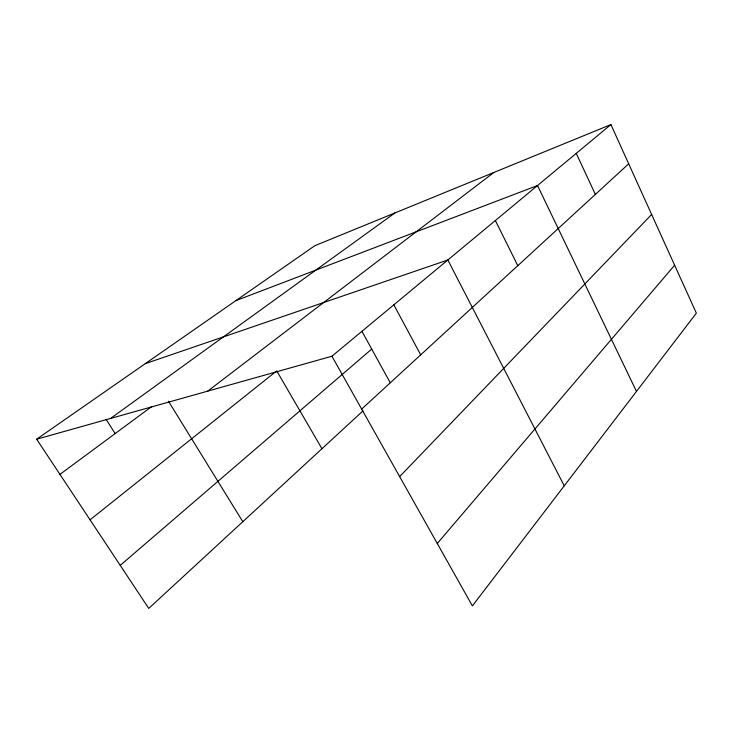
<?xml version="1.0" encoding="UTF-8"?>
<svg xmlns="http://www.w3.org/2000/svg" width="733" height="733" viewBox="0 0 733 733"><rect width="100%" height="100%" fill="white"/><g stroke="black" fill="none" stroke-linecap="round" stroke-linejoin="round"><path stroke-width="1.1" d="M437.28 543.483L674.635 265.218M399.659 476.624L651.646 214.467M363.009 410.874L148.753 608.417L36.65 439.214L314.851 245.702L610.919 124.583L696.35 313.156L472.391 605.907L331.93 356.229L36.65 439.214M361.662 409.087L628.694 163.807M120.239 565.381L371.723 349.073M331.93 356.229L610.919 124.583M90.058 519.825L275.846 371.576M207.705 391.147L493.804 172.493M59.95 474.388L151.758 406.531M110.591 418.433L394.922 212.946M235.925 300.603L537.527 185.522L636.473 391.431M145.271 363.66L447.845 259.986L564.245 485.842M106.157 419.432L115.182 433.56M168.453 401.208L242.815 521.694M276.726 370.871L321.952 448.733M361.937 331.298L390.258 382.773M393.832 304.827L420.705 354.864M495.371 220.523L517.8 265.676M576.248 153.371L595.37 194.419"/></g></svg>
